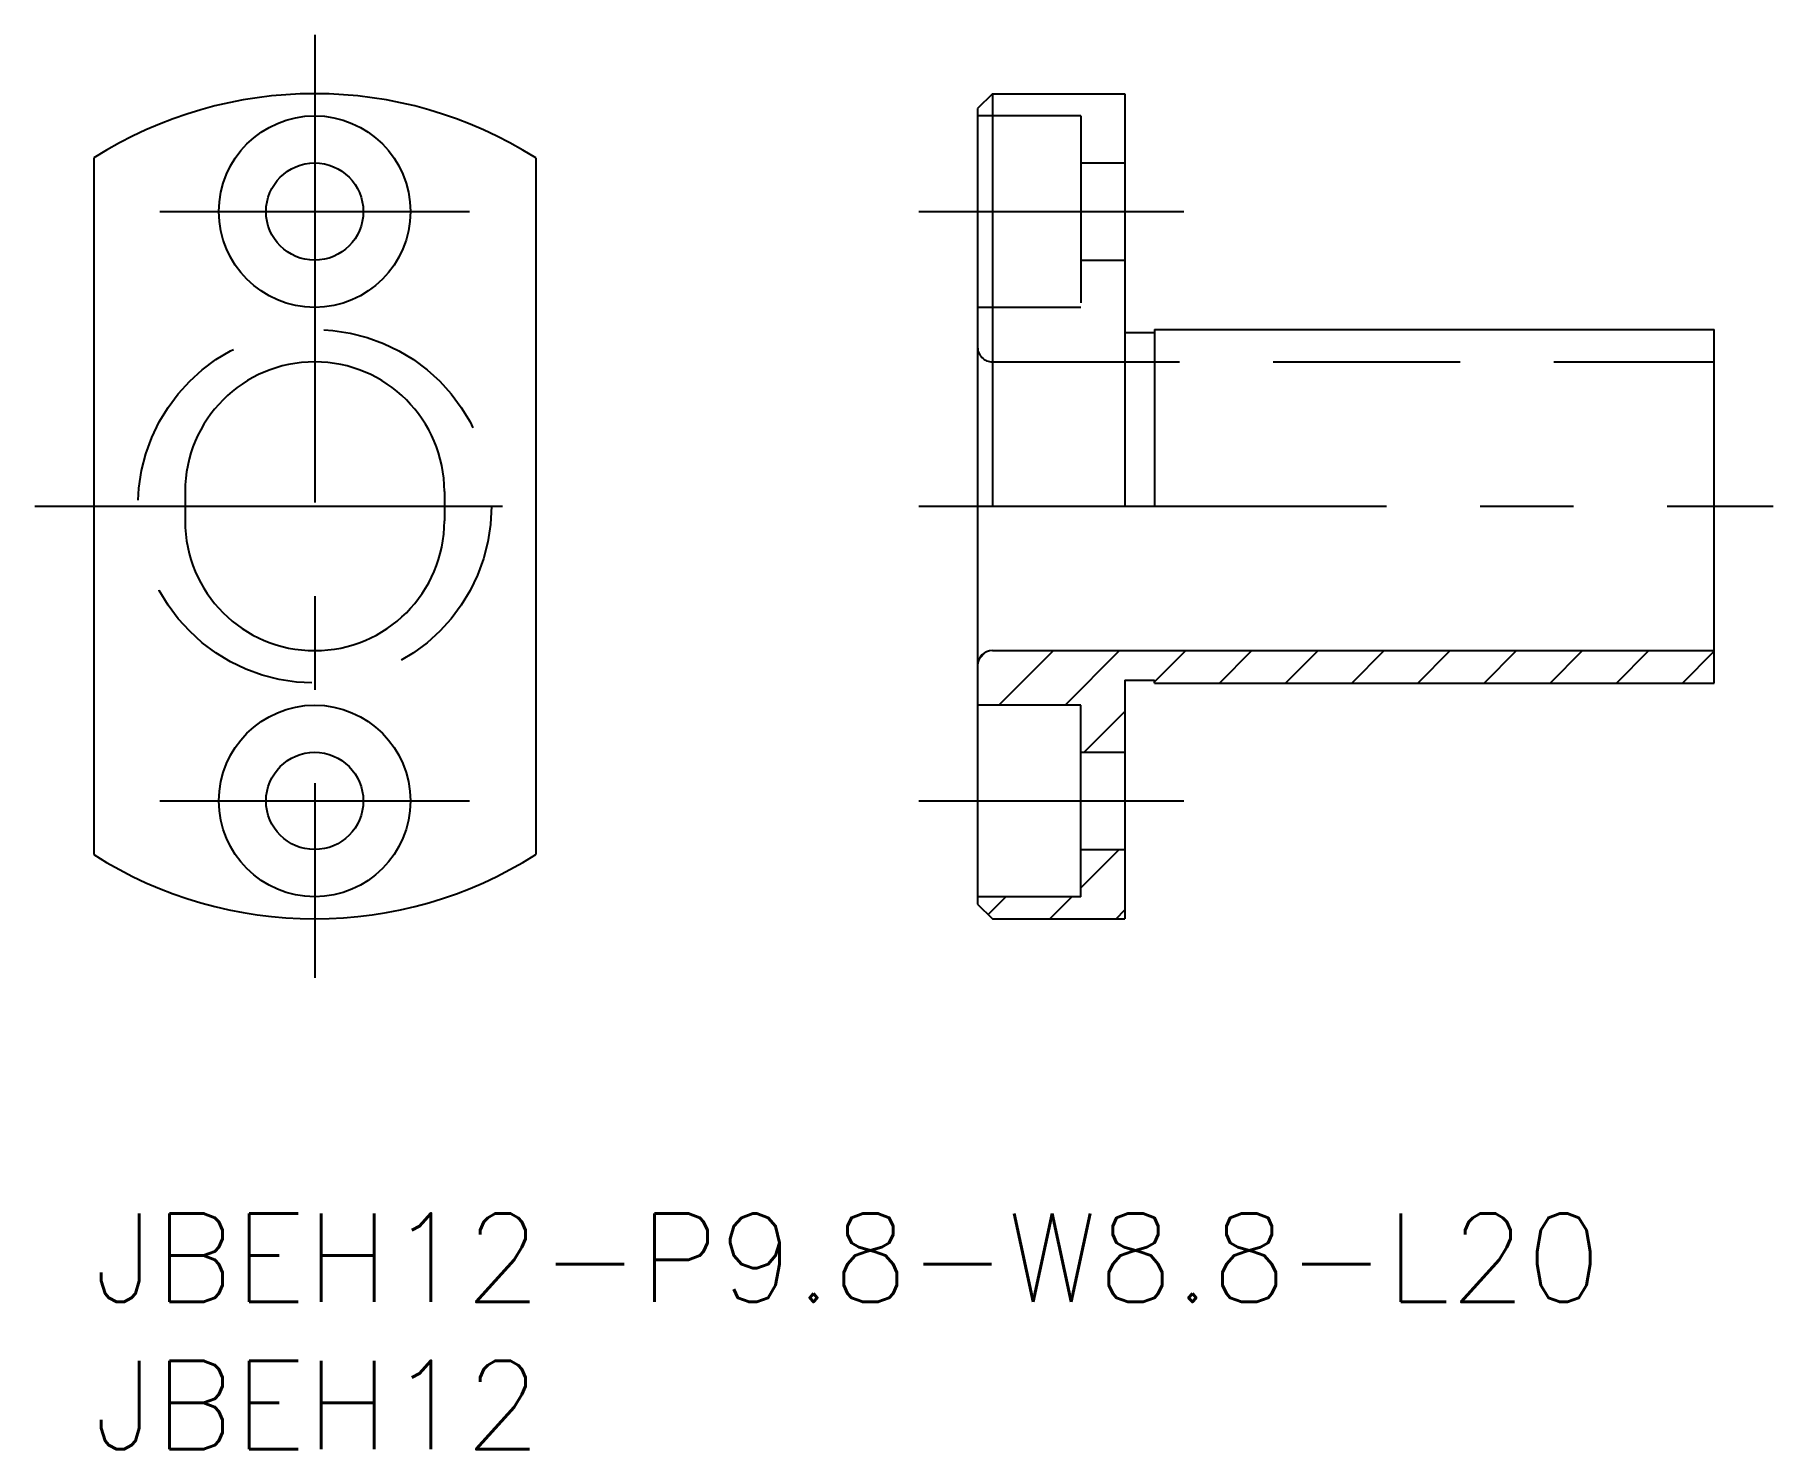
# Model space of a CAD drawing. Extents: x -2 to 57, y -8 to 40.
import ezdxf

# ---------------------------------------------------------------- set-up
doc = ezdxf.new("R2010")
doc.units = 0
doc.header["$LTSCALE"] = 0.5
doc.linetypes.add('CENTER', pattern=[50.8, 31.75, -6.35, 6.35, -6.35])
doc.linetypes.add('DASHED', pattern=[19.05, 12.7, -6.35])
doc.layers.get('0').update_dxf_attribs({"linetype": 'CONTINUOUS'})
for name, color, linetype in [('MSM_CENTER', 1, 'CENTER'), ('MSM_CONTINUOUS', 7, 'CONTINUOUS'), ('MSM_DASHED', 4, 'DASHED'), ('MSM_NARROW', 5, 'CONTINUOUS'), ('MSM_PART_NUMBER', 7, 'CONTINUOUS')]:
    doc.layers.add(name, color=color, linetype=linetype)
doc.styles.get("Standard").update_dxf_attribs({"font": 'txt.shx', "height": 3, "bigfont": 'bigfont.shx'})

# ---------------------------------------------------------------- blocks, each defined once
blk = doc.blocks.new('*U2')
at = {"layer": 'MSM_PART_NUMBER'}
blk.add_text('JBEH12-P9.8-W8.8-L20', height=3, dxfattribs=at).set_placement((0, -3))
blk = doc.blocks.new('*U3')
at = {"layer": 'MSM_PART_NUMBER'}
blk.add_text('JBEH12', height=3, dxfattribs=at).set_placement((0, -8))
blk = doc.blocks.new('*X5')
at = {"color": 0}
for p, q in [((30.057, 18.832), (30.268, 19.043)), ((30.72, 17.25), (32.57, 19.1)), ((32.965, 17.25), (34.815, 19.1)), ((36, 18.039), (37.061, 19.1)), ((38.206, 18), (39.306, 19.1)), ((40.451, 18), (41.551, 19.1)), ((42.696, 18), (43.796, 19.1)), ((44.941, 18), (46.041, 19.1)), ((47.186, 18), (48.286, 19.1)), ((49.431, 18), (50.531, 19.1)), ((51.676, 18), (52.776, 19.1)), ((53.921, 18), (55, 19.079)), ((33.611, 15.65), (35, 17.039)), ((33.5, 11.049), (34.801, 12.35)), ((30.353, 10.147), (30.956, 10.75)), ((32.451, 10), (33.201, 10.75)), ((34.696, 10), (35, 10.304))]:
    blk.add_line(p, q, dxfattribs=at)

msp = doc.modelspace()

# ---------------------------------------------------------------- linework, layer by layer
at = {"layer": 'MSM_CENTER'}
for p, q in [((7.5, 40), (7.5, 8)), ((2.25, 34), (12.75, 34)), ((28, 34), (37, 34)), ((-2, 24), (17, 24)), ((28, 24), (57, 24)), ((2.25, 14), (12.75, 14)), ((28, 14), (37, 14))]:
    msp.add_line(p, q, dxfattribs=at)
at = {"layer": 'MSM_CONTINUOUS'}
for p, q in [((30.5, 38), (30, 37.5)), ((30.5, 38), (35, 38)), ((30.5, 38), (30.5, 24)), ((35, 38), (35, 24)), ((30, 37.5), (30, 10.5)), ((0, 35.822), (0, 12.178)), ((15, 35.822), (15, 12.178)), ((35, 29.9), (36, 29.9)), ((36, 30), (55, 30)), ((36, 30), (36, 24)), ((55, 18), (55, 30)), ((3.1, 24.5), (3.1, 23.5)), ((11.9, 24.5), (11.9, 23.5)), ((30.5, 19.1), (55, 19.1)), ((35, 18.1), (35, 10)), ((35, 18.1), (36, 18.1)), ((36, 18), (36, 18.1)), ((36, 18), (55, 18)), ((33.5, 17.25), (30, 17.25)), ((33.5, 10.75), (33.5, 17.25)), ((33.5, 15.65), (35, 15.65)), ((33.5, 12.35), (35, 12.35)), ((33.5, 10.75), (30, 10.75)), ((30, 10.5), (30.5, 10)), ((30.5, 10), (35, 10))]:
    msp.add_line(p, q, dxfattribs=at)
for centre, radius in [((7.5, 34), 3.25), ((7.5, 34), 1.65), ((7.5, 14), 3.25), ((7.5, 14), 1.65)]:
    msp.add_circle(centre, radius, dxfattribs=at)
for centre, radius, start, end in [((7.5, 24), 14, 57.60763, 122.39237), ((7.5, 24.5), 4.4, 0, 180), ((7.5, 23.5), 4.4, 180, 0), ((30.5, 18.6), 0.5, 90, 180), ((7.5, 24), 14, 237.60763, 302.39237)]:
    msp.add_arc(centre, radius, start, end, dxfattribs=at)
at = {"layer": 'MSM_DASHED'}
for p, q in [((33.5, 37.25), (30, 37.25)), ((33.5, 37.25), (33.5, 30.75)), ((33.5, 35.65), (35, 35.65)), ((33.5, 32.35), (35, 32.35)), ((33.5, 30.75), (30, 30.75)), ((30.5, 28.9), (55, 28.9))]:
    msp.add_line(p, q, dxfattribs=at)
msp.add_circle((7.5, 24), 6, dxfattribs=at)
msp.add_arc((30.5, 29.4), 0.5, 180, 270, dxfattribs=at)

# ---------------------------------------------------------------- block references
at = {"layer": 'MSM_CONTINUOUS'}
for name in ['*U2', '*U3']:
    msp.add_blockref(name, (0, 0), dxfattribs=at)
at = {"layer": 'MSM_NARROW', "linetype": 'CONTINUOUS'}
msp.add_blockref('*X5', (0, 0), dxfattribs=at)

doc.saveas('drawing.dxf')
